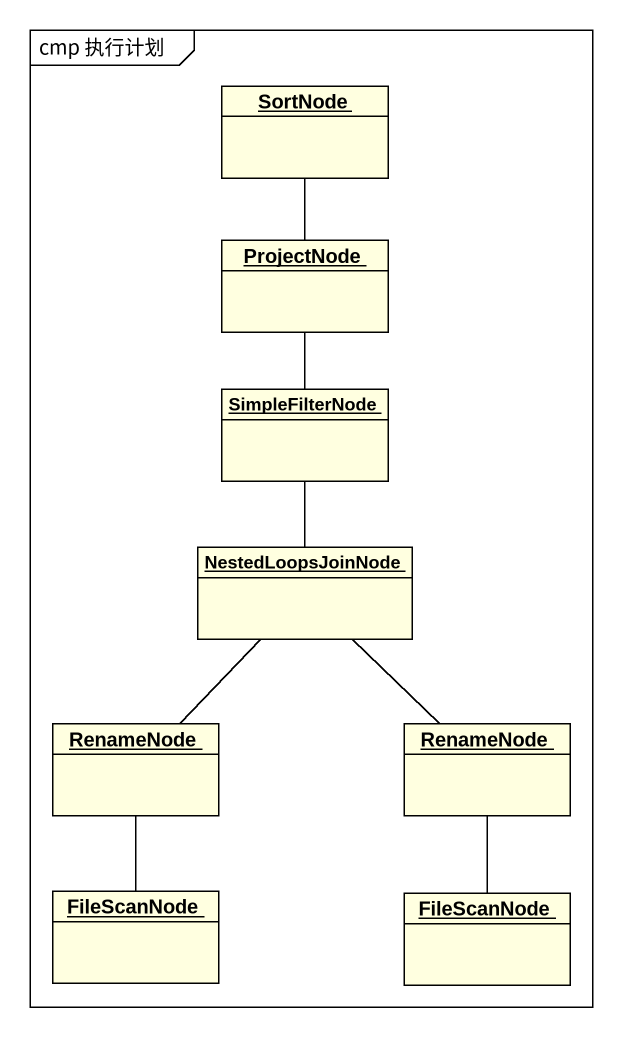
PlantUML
@startuml
mainframe cmp 执行计划
hide circle
hide empty members
object SortNode #FFFFE0
object ProjectNode #FFFFE0
object SimpleFilterNode #FFFFE0
object NestedLoopsJoinNode #FFFFE0
object RenameNode #FFFFE0
object "RenameNode" as RenameNode_2 #FFFFE0
object FileScanNode #FFFFE0
object "FileScanNode" as FileScanNode_2 #FFFFE0
ProjectNode -up- SortNode
SimpleFilterNode -up- ProjectNode
NestedLoopsJoinNode -up- SimpleFilterNode
RenameNode -up- NestedLoopsJoinNode
RenameNode_2 -up- NestedLoopsJoinNode
FileScanNode -up- RenameNode
FileScanNode_2 -up- RenameNode_2
@enduml
